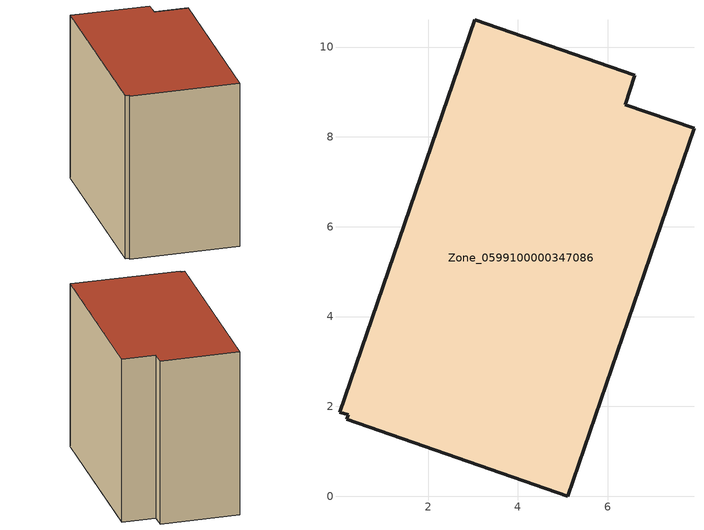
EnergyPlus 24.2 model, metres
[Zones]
Zone_0599100000347086
 floor ground (C_G): 0.22,1.81 0.03,1.87 3.04,10.61 6.6,9.37 6.39,8.72 7.92,8.19 5.11,0 0.19,1.72 z0
 wall outside (C_F): 5.11,0 7.92,8.19 6.39,8.72 6.6,9.37 3.04,10.61 0.03,1.87 0.22,1.81 0.19,1.72 5.11,0 z0:8.18
 roof outside (C_R): 0.22,1.81 0.19,1.72 5.11,0 7.92,8.19 6.39,8.72 6.6,9.37 3.04,10.61 0.03,1.87 z8.18
[BUILDING]
Pand.0599100000347086: North Axis=0; Terrain=City; Loads Convergence Tolerance Value=0.04; Temperature Convergence Tolerance Value=0.4; Solar Distribution=FullExterior; Maximum Number of Warmup Days=25; Minimum Number of Warmup Days=1
[Site:Location]
Rotterdam.The.Hague.AP_ZH_NLD Design_Conditions: Latitude=51.96; Longitude=4.45; Time Zone=1; Elevation=-4.5
[SITE:GROUNDTEMPERATURE:BUILDINGSURFACE]
18, 18, 18, 18, 18, 18, 18, 18, 18, 18, 18, 18
[MATERIAL] Thermal Absorptance=0.9; Solar Absorptance=0.7; Visible Absorptance=0.7
Name | Roughness | Thickness | Conductivity | Density | Specific Heat
G.TI.1992-2005 | MediumSmooth | 0.15 | 0.06 | 540 | 1210
F.TI.1992-2005 | Rough | 0.3 | 0.12 | 1920 | 840
R.TI.1992-2005 | MediumRough | 0.2 | 0.08 | 1500 | 1000
[CONSTRUCTION]
C_G: G.TI.1992-2005
C_F: F.TI.1992-2005
C_R: R.TI.1992-2005
[ZONE]
Zone_0599100000347086: Type=1; Multiplier=1; Ceiling Height=Autocalculate; Volume=Autocalculate; Floor Area=autocalculate; Part of Total Floor Area=Yes
[ZONEINFILTRATION:DESIGNFLOWRATE]
Infil_Zone_0599100000347086: Zone or ZoneList or Space or SpaceList=Zone_0599100000347086; Schedule=AlwaysOn; Design Flow Rate Calculation Method=Flow/Area; Flow Rate per Floor Area=0.0015; Constant Term Coefficient=1; Temperature Term Coefficient=0; Velocity Term Coefficient=0; Velocity Squared Term Coefficient=0
[HVACTEMPLATE:ZONE:IDEALLOADSAIRSYSTEM]
Zone_0599100000347086: Maximum Heating Supply Air Temperature=50; Minimum Cooling Supply Air Temperature=13; Maximum Heating Supply Air Humidity Ratio=0.0156; Minimum Cooling Supply Air Humidity Ratio=0.0077; Heating Limit=NoLimit; Cooling Limit=NoLimit; Dehumidification Control Type=ConstantSensibleHeatRatio; Cooling Sensible Heat Ratio=0.7; Dehumidification Setpoint=60; Humidification Control Type=None; Humidification Setpoint=30; Outdoor Air Method=None; Outdoor Air Flow Rate per Person=0.00944; Outdoor Air Flow Rate per Zone Floor Area=0; Outdoor Air Flow Rate per Zone=0; Demand Controlled Ventilation Type=None; Outdoor Air Economizer Type=NoEconomizer; Heat Recovery Type=None; Sensible Heat Recovery Effectiveness=0.7; Latent Heat Recovery Effectiveness=0.65
[ZONECONTROL:THERMOSTAT]
ThermostatControl_Zone_0599100000347086: Zone or ZoneList=Zone_0599100000347086; Control Type Schedule=DualSetpointControlType; Control 1=Thermostat_Zone_0599100000347086; Temperature Difference Between Cutout And Setpoint=0
[THERMOSTATSETPOINT:DUALSETPOINT]
Thermostat_Zone_0599100000347086: Heating Setpoint Temperature Schedule=HeatingSetpoint_Zone_0599100000347086; Cooling Setpoint Temperature Schedule=CoolingSetpoint_Zone_0599100000347086
[SCHEDULE:COMPACT]
HeatingSetpoint_Zone_0599100000347086: Through: 12/31, For: AllDays, Until: 24:00, 21
CoolingSetpoint_Zone_0599100000347086: Through: 12/31, For: AllDays, Until: 24:00, 24
DualSetpointControlType: Through: 12/31, For: AllDays, Until: 24:00, 4
AlwaysOn: Through: 12/31, For: AllDays, Until: 24:00, 1
